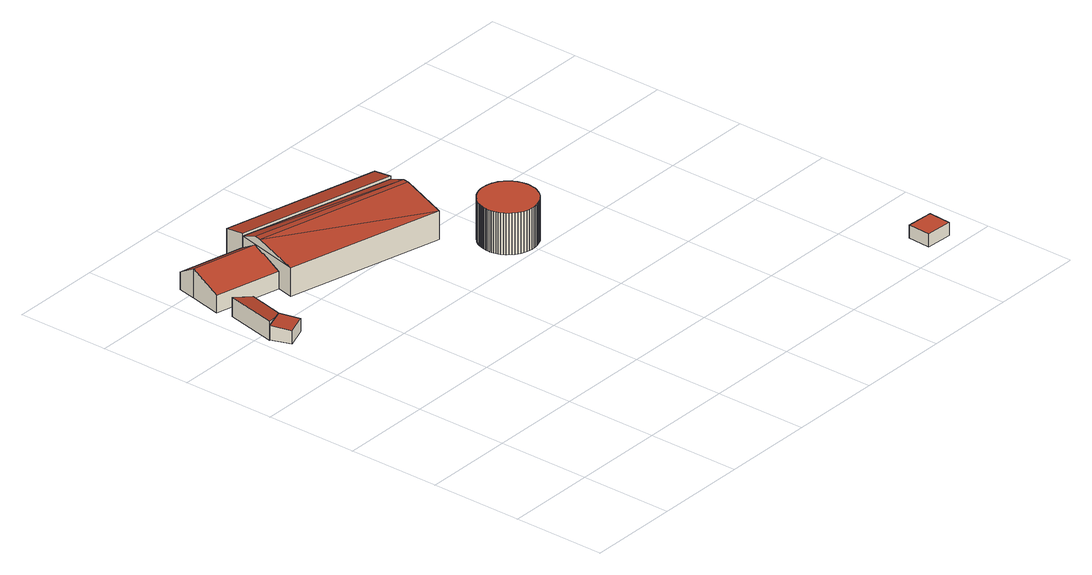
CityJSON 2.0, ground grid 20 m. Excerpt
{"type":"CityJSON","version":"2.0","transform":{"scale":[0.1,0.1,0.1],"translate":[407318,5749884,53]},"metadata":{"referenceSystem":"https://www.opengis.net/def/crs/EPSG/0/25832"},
"CityObjects":{
"building1":{"type":"Building","attributes":{"Gemeindeschluessel":"05515000","Geometrietyp2DReferenz":"3000","function":"51009_1611","roofType":"2100","measuredHeight":3.12},"geometry":[{"type":"Solid","lod":"2","boundaries":[[[[0,1,2,3]],[[4,5,1,0]],[[6,7,5,4]],[[3,2,7,6]],[[4,0,3,6]],[[1,5,7,2]]]],"semantics":{"surfaces":[{"type":"WallSurface"},{"type":"RoofSurface"},{"type":"GroundSurface"}],"values":[[0,0,0,0,1,2]]}}]},
"building2":{"type":"Building","attributes":{"Gemeindeschluessel":"05515000","Geometrietyp2DReferenz":"3000","function":"31001_2700","roofType":"2100","measuredHeight":4.24},"geometry":[{"type":"Solid","lod":"2","boundaries":[[[[8,9,10,11]],[[12,13,9,8]],[[14,15,13,12]],[[11,10,15,14]],[[12,8,11,14]],[[9,13,15,10]]]],"semantics":{"surfaces":[{"type":"WallSurface"},{"type":"RoofSurface"},{"type":"GroundSurface"}],"values":[[0,0,0,0,1,2]]}}]},
"building3":{"type":"Building","attributes":{"Gemeindeschluessel":"05515000","Geometrietyp2DReferenz":"3000","function":"31001_2700","roofType":"3100","measuredHeight":6.31},"geometry":[{"type":"Solid","lod":"2","boundaries":[[[[16,17,18,19]],[[20,21,17,16]],[[22,23,21,20]],[[24,25,23,22]],[[26,27,25,24]],[[28,29,27,26]],[[30,31,29,28]],[[19,18,31,30]],[[24,22,20,26]],[[16,19,30,28,26,20]],[[17,21,23,25,27,29,31,18]]]],"semantics":{"surfaces":[{"type":"WallSurface"},{"type":"RoofSurface"},{"type":"GroundSurface"}],"values":[[0,0,0,0,0,0,0,0,1,1,2]]}}]},
"building4":{"type":"Building","attributes":{"Gemeindeschluessel":"05515000","Geometrietyp2DReferenz":"3000","function":"31001_2700","roofType":"9999","measuredHeight":7.97},"geometry":[{"type":"Solid","lod":"2","boundaries":[[[[32,33,34,35]],[[36,37,33,32]],[[38,39,37,36]],[[35,34,39,38]],[[40,32,35]],[[35,41,40]],[[32,40,42,36]],[[36,42,43]],[[43,38,36]],[[38,43,41,35]],[[40,41,43,42]],[[33,37,39,34]]]],"semantics":{"surfaces":[{"type":"WallSurface"},{"type":"RoofSurface"},{"type":"GroundSurface"}],"values":[[0,0,0,0,1,1,0,1,1,0,1,2]]}}]},
"building5":{"type":"Building","attributes":{"Gemeindeschluessel":"05515000","Geometrietyp2DReferenz":"3000","function":"51009_1610","roofType":"2100","measuredHeight":6.78},"geometry":[{"type":"Solid","lod":"2","boundaries":[[[[44,45,34,46]],[[47,48,45,44]],[[49,33,48,47]],[[46,34,33,49]],[[47,44,46,49]],[[45,48,33,34]]]],"semantics":{"surfaces":[{"type":"WallSurface"},{"type":"RoofSurface"},{"type":"GroundSurface"}],"values":[[0,0,0,0,1,2]]}}]},
"building6":{"type":"Building","attributes":{"Gemeindeschluessel":"05515000","Geometrietyp2DReferenz":"3000","function":"51003_1201","roofType":"1000","measuredHeight":9},"geometry":[{"type":"Solid","lod":"2","boundaries":[[[[50,51,52,53]],[[54,55,51,50]],[[56,57,55,54]],[[58,59,57,56]],[[60,61,59,58]],[[62,63,61,60]],[[64,65,63,62]],[[66,67,65,64]],[[68,69,67,66]],[[70,71,69,68]],[[72,73,71,70]],[[74,75,73,72]],[[76,77,75,74]],[[78,79,77,76]],[[80,81,79,78]],[[82,83,81,80]],[[84,85,83,82]],[[86,87,85,84]],[[88,89,87,86]],[[90,91,89,88]],[[92,93,91,90]],[[94,95,93,92]],[[96,97,95,94]],[[98,99,97,96]],[[100,101,99,98]],[[102,103,101,100]],[[104,105,103,102]],[[106,107,105,104]],[[108,109,107,106]],[[110,111,109,108]],[[112,113,111,110]],[[114,115,113,112]],[[116,117,115,114]],[[118,119,117,116]],[[120,121,119,118]],[[122,123,121,120]],[[124,125,123,122]],[[126,127,125,124]],[[128,129,127,126]],[[130,131,129,128]],[[132,133,131,130]],[[134,135,133,132]],[[136,137,135,134]],[[138,139,137,136]],[[140,141,139,138]],[[142,143,141,140]],[[144,145,143,142]],[[146,147,145,144]],[[148,149,147,146]],[[150,151,149,148]],[[152,153,151,150]],[[154,155,153,152]],[[156,157,155,154]],[[158,159,157,156]],[[160,161,159,158]],[[162,163,161,160]],[[164,165,163,162]],[[166,167,165,164]],[[168,169,167,166]],[[170,171,169,168]],[[172,173,171,170]],[[174,175,173,172]],[[176,177,175,174]],[[178,179,177,176]],[[180,181,179,178]],[[182,183,181,180]],[[184,185,183,182]],[[186,187,185,184]],[[188,189,187,186]],[[190,191,189,188]],[[192,193,191,190]],[[194,195,193,192]],[[196,197,195,194]],[[198,199,197,196]],[[200,201,199,198]],[[202,203,201,200]],[[204,205,203,202]],[[53,52,205,204]],[[202,200,198,196,194,192,190,188,186,184,182,180,178,176,174,172,170,168,166,164,162,160,158,156,154,152,150,148,146,144,142,140,138,136,134,132,130,128,126,124,122,120,118,116,114,112,110,108,106,104,102,100,98,96,94,92,90,88,86,84,82,80,78,76,74,72,70,68,66,64,62,60,58,56,54,50,53,204]],[[51,55,57,59,61,63,65,67,69,71,73,75,77,79,81,83,85,87,89,91,93,95,97,99,101,103,105,107,109,111,113,115,117,119,121,123,125,127,129,131,133,135,137,139,141,143,145,147,149,151,153,155,157,159,161,163,165,167,169,171,173,175,177,179,181,183,185,187,189,191,193,195,197,199,201,203,205,52]]]],"semantics":{"surfaces":[{"type":"WallSurface"},{"type":"RoofSurface"},{"type":"GroundSurface"}],"values":[[0,0,0,0,0,0,0,0,0,0,0,0,0,0,0,0,0,0,0,0,0,0,0,0,0,0,0,0,0,0,0,0,0,0,0,0,0,0,0,0,0,0,0,0,0,0,0,0,0,0,0,0,0,0,0,0,0,0,0,0,0,0,0,0,0,0,0,0,0,0,0,0,0,0,0,0,0,0,1,2]]}}]},
"building7":{"type":"Building","attributes":{"Gemeindeschluessel":"05515000","Geometrietyp2DReferenz":"3000","function":"31001_2460","roofType":"1000","measuredHeight":2.84},"geometry":[{"type":"Solid","lod":"2","boundaries":[[[[206,207,208,209]],[[210,211,207,206]],[[212,213,211,210]],[[209,208,213,212]],[[210,206,209,212]],[[207,211,213,208]]]],"semantics":{"surfaces":[{"type":"WallSurface"},{"type":"RoofSurface"},{"type":"GroundSurface"}],"values":[[0,0,0,0,1,2]]}}]}
},
"vertices":[
[64,739,49],[64,739,21],[50,781,21],[50,781,52],[18,722,49],[18,722,21],[3,765,52],[3,765,21],
[77,865,45],[77,865,19],[28,876,19],[28,876,61],[58,784,45],[58,784,19],[3,765,61],[3,765,19],
[37,921,44],[37,921,6],[180,887,6],[180,887,44],[52,989,70],[52,989,6],[61,1029,44],[61,1029,6],[203,996,44],[203,996,6],[194,956,70],[194,956,6],[189,934,61],[189,934,6],[191,933,61],[191,933,6],
[547,914,68],[547,914,6],[207,996,6],[207,996,68],[512,768,68],[512,768,6],[172,851,68],[172,851,6],[538,875,85],[198,958,85],[535,862,86],[195,944,86],
[219,1045,61],[219,1045,6],[207,996,74],[559,963,61],[559,963,6],[547,914,74],
[522,658,107],[522,658,17],[522,654,17],[522,654,107],[522,661,107],[522,661,17],[523,665,107],[523,665,17],[523,668,107],[523,668,17],[523,671,107],[523,671,17],[524,673,107],[524,673,17],[525,676,107],[525,676,17],[526,679,107],[526,679,17],[527,683,107],[527,683,17],[529,686,107],[529,686,17],[531,690,107],[531,690,17],[533,693,107],[533,693,17],[536,697,107],[536,697,17],[539,700,107],[539,700,17],[543,704,107],[543,704,17],[547,707,107],[547,707,17],[551,710,107],[551,710,17],[556,713,107],[556,713,17],[561,715,107],[561,715,17],[567,717,107],[567,717,17],[572,718,107],[572,718,17],[579,719,107],[579,719,17],[585,719,107],[585,719,17],[591,718,107],[591,718,17],[597,717,107],[597,717,17],[603,715,107],[603,715,17],[608,713,107],[608,713,17],[614,710,107],[614,710,17],[619,706,107],[619,706,17],[623,703,107],[623,703,17],[627,699,107],[627,699,17],[631,694,107],[631,694,17],[634,690,107],[634,690,17],[636,685,107],[636,685,17],[638,681,107],[638,681,17],[640,677,107],[640,677,17],[641,672,107],[641,672,17],[642,668,107],[642,668,17],[642,664,107],[642,664,17],[643,660,107],[643,660,17],[643,656,107],[643,656,17],[642,653,107],[642,653,17],[642,649,107],[642,649,17],[641,646,107],[641,646,17],[641,643,107],[641,643,17],[640,640,107],[640,640,17],[639,637,107],[639,637,17],[637,633,107],[637,633,17],[635,630,107],[635,630,17],[633,626,107],[633,626,17],[631,623,107],[631,623,17],[628,619,107],[628,619,17],[625,616,107],[625,616,17],[621,612,107],[621,612,17],[617,609,107],[617,609,17],[613,606,107],[613,606,17],[608,604,107],[608,604,17],[602,602,107],[602,602,17],[597,600,107],[597,600,17],[591,599,107],[591,599,17],[585,598,107],[585,598,17],[579,598,107],[579,598,17],[573,599,107],[573,599,17],[567,600,107],[567,600,17],[561,602,107],[561,602,17],[555,605,107],[555,605,17],[550,608,107],[550,608,17],[545,611,107],[545,611,17],[541,615,107],[541,615,17],[537,619,107],[537,619,17],[533,623,107],[533,623,17],[531,628,107],[531,628,17],[528,632,107],[528,632,17],[526,637,107],[526,637,17],[525,641,107],[525,641,17],[524,646,107],[524,646,17],[523,650,107],[523,650,17],
[1092,5,62],[1092,5,34],[1095,54,34],[1095,54,62],[1034,8,62],[1034,8,34],[1037,57,62],[1037,57,34]
]}
